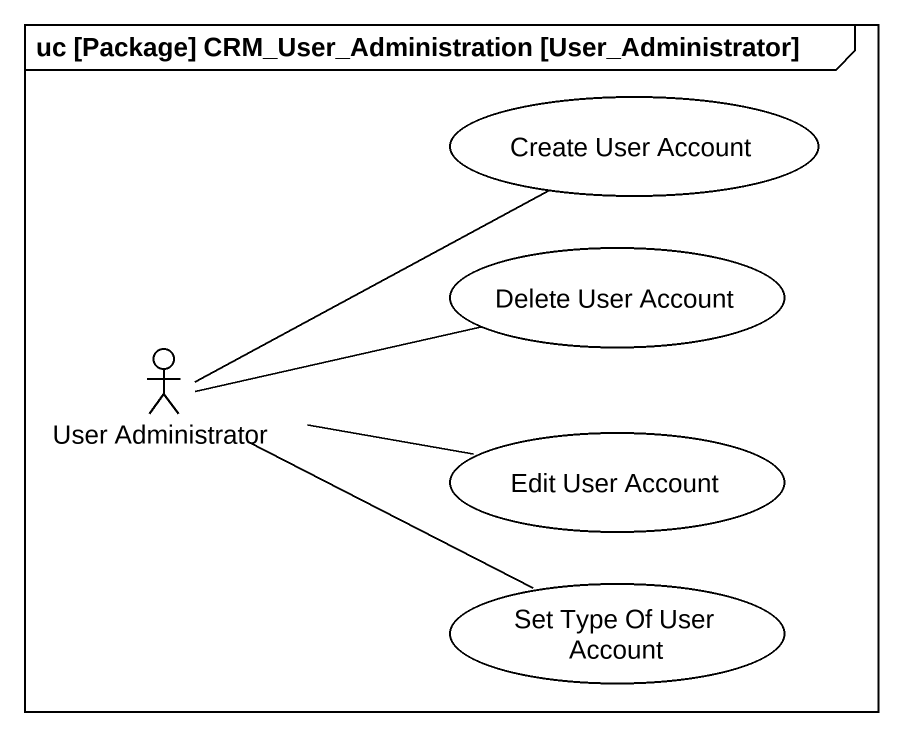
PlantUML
@startuml
mainframe uc [Package] CRM_User_Administration [User_Administrator]
usecase "Create User Account" as Create_User_Account
usecase "Delete User Account" as Delete_User_Account
actor "User Administrator" as User_Administrator
usecase "Edit User Account" as Edit_User_Account
usecase "Set Type Of User Account" as Set_Type_Of_User_Account
User_Administrator -right- Create_User_Account
User_Administrator -right- Delete_User_Account
User_Administrator -right- Edit_User_Account
Set_Type_Of_User_Account -left- User_Administrator
@enduml
